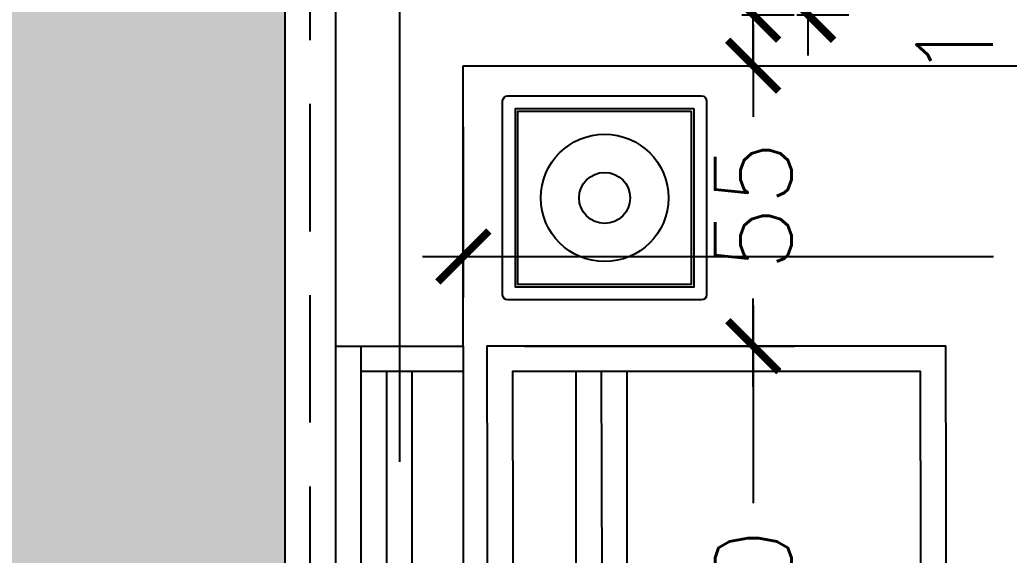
# Model space of a CAD drawing. Header units: centimetres. Extents: x -3744 to 3813, y -6963 to 3597.
# Drawn here: x -1737 to -1542.9, y 2452 to 2557 of the extents above; entities that cross this region are included whole.
import ezdxf

# ---------------------------------------------------------------- set-up
doc = ezdxf.new("R2010")
doc.units = ezdxf.units.CM
doc.header["$LTSCALE"] = 100
doc.header["$MEASUREMENT"] = 0
for name, pattern in [('A0-01 FLOOR PLANS$0$HIDDEN', [0.375, 0.25, -0.125]), ('GRID$0$GRID$0$XREF GRID$0$GRIDS$0$CENTER', [2, 1.25, -0.25, 0.25, -0.25]), ('HIDDEN', [0.375, 0.25, -0.125])]:
    doc.linetypes.add(name, pattern=pattern)
for name, color, linetype in [('A0-01 FLOOR PLANS$0$DIM IN', 1, 'Continuous'), ('A0-01 FLOOR PLANS$0$FURNITURE', 111, 'Continuous'), ('A0-01 FLOOR PLANS$0$HIDDEN -03', 8, 'A0-01 FLOOR PLANS$0$HIDDEN'), ('A0-01 FLOOR PLANS$0$WALL-01', 7, 'Continuous'), ('A0-01 FLOOR PLANS$0$WALL-03', 2, 'Continuous'), ('A0-01 FLOOR PLANS$0$WINDOW', 1, 'Continuous'), ('GRID$0$XREF GRID', 11, 'GRID$0$GRID$0$XREF GRID$0$GRIDS$0$CENTER'), ('SOURROUNDING$0$DIM IN', 1, 'Continuous'), ('SOURROUNDING$0$KERBSTONE', 11, 'Continuous'), ('WALL-01', 7, 'Continuous'), ('WALL-03', 2, 'Continuous')]:
    doc.layers.add(name, color=color, linetype=linetype)
doc.styles.add('A0-01 FLOOR PLANS$0$22', font='romans.shx')
doc.dimstyles.new('A0-01 FLOOR PLANS$0$100', dxfattribs={"dimtxt": 15, "dimasz": 10, "dimexe": 8, "dimexo": 12, "dimgap": 6, "dimtad": 1, "dimdec": 0, "dimzin": 0, "dimdsep": 46, "dimtxsty": 'A0-01 FLOOR PLANS$0$22', "dimblk": 'A0-01 FLOOR PLANS$0$_ARCHTICK', "dimcen": 30, "dimdle": 8, "dimclrd": 1, "dimclre": 1, "dimclrt": 2, "dimadec": 0, "dimazin": 0, "dimtfac": 1, "dimtdec": 0, "dimtmove": 2, "dimatfit": 3, "dimldrblk": 'A0-01 FLOOR PLANS$0$_OBLIQUE', "dimfxl": 100, "dimtolj": 1, "dimtzin": 0, "dimarcsym": 0})

# ---------------------------------------------------------------- blocks, each defined once
blk = doc.blocks.new('A0-01 FLOOR PLANS$0$W06')
at = {"layer": 'A0-01 FLOOR PLANS$0$WINDOW'}
for p, q in [((-2005.000000000026, 2490.000000000005), (-2005.000000000025, 2400.000000000005)), ((-1995.000000000025, 2400.000000000005), (-1995.000000000025, 2490.000000000005)), ((-1990.000000000025, 2400.000000000005), (-1990.000000000025, 2490.000000000005)), ((-1985.000000000025, 2400.000000000005), (-1985.000000000025, 2490.000000000005))]:
    blk.add_line(p, q, dxfattribs=at)
for points in [[(-1985.000000000026, 2495.000000000005), (-2005.000000000026, 2495.000000000005), (-2005.000000000026, 2490.000000000005), (-1985.000000000026, 2490.000000000005)], [(-1985.000000000025, 2400.000000000005), (-2005.000000000025, 2400.000000000005), (-2005.000000000025, 2395.000000000005), (-1985.000000000025, 2395.000000000005)]]:
    blk.add_lwpolyline(points, close=True, dxfattribs=at)
blk = doc.blocks.new('GRID')
at = {"layer": 'GRID$0$XREF GRID'}
blk.add_line((-1767.500000000025, 2960.330839349382, 0.00416170728823173), (-1767.500000000025, 522.762848804533), dxfattribs=at)
blk = doc.blocks.new('A0-01 FLOOR PLANS$0$Fur_Bed_200x100_01')
for p, q in [((-37.11683080671355, -3.335114004238676), (-30.72408660298242, -13.05463467040954)), ((-37.11683080671355, -3.335114004238676), (-23.91053244935028, -10.6784405561948)), ((27.11683080671355, -3.335114004237766), (16.32360224943113, -11.80542306174448)), ((27.11683080671355, -3.335114004237766), (21.0344424322102, -12.92531238173524)), ((-37.11683080671355, -42.65498139173997), (-23.04603275323461, -34.35221944372734)), ((29.99674781673093, -42.65498139173906), (19.48736379903858, -36.25303391913167)), ((29.99674781673093, -42.65498139173906), (24.15566334806499, -35.73462997128354)), ((35, -54.06113065234877), (12.11598378478811, -54.06113065234968)), ((12.95601955670509, -125.0066127317705), (12.59241137899517, -54.06113065234968)), ((17.95601955669781, -175.0066127317705), (17.59241137898789, -54.06113065234968)), ((22.95601955669781, -125.0066127317705), (22.59241137898789, -54.06113065234968)), ((12.95601955670509, -125.0066127317705), (-44.63639182229008, -125.0066127317705)), ((35.36360817770992, -125.0066127317696), (22.95601955669781, -125.0066127317705)), ((-44.63639182229008, -130.0066127317705), (35.36360817770992, -130.0066127317696)), ((12.95601955670509, -135.0066127317705), (-44.63639182229008, -135.0066127317705)), ((12.95601955670509, -175.0066127317705), (12.95601955670509, -135.0066127317705)), ((35.36360817770992, -135.0066127317696), (22.95601955669781, -135.0066127317705)), ((22.95601955669053, -175.0066127317705), (22.95601955669781, -135.0066127317705))]:
    blk.add_line(p, q)
blk.add_lwpolyline([(-50, 0), (-49.63639182229008, -180.0066127317705), (40.36360817770992, -180.0066127317696), (40, 9.094947017729282e-13)], close=True)
blk.add_lwpolyline([(-45, 0), (-44.63639182229008, -175.0066127317705), (35.36360817770992, -175.0066127317696), (35, 9.094947017729282e-13)])
for points in [[(27.11683080671355, -3.335114004237766, -0.05954421792936803), (-37.11683080671355, -3.335114004238676)], [(-37.11683080671355, -42.65498139173997, 0.2487431140689207), (-37.11683080671355, -3.335114004238676)], [(29.99674781673093, -42.65498139173906, -0.1754611214879308), (27.11683080671355, -3.335114004237766)], [(29.99674781673093, -42.65498139173906, 0.07181472152851835), (-37.11683080671355, -42.65498139173997)], [(35, -49.06113065234877), (11.72652682128682, -49.06113065234968, 0.3922270224648896), (-15.28380161533096, -109.3231374980242, 0.2361734195532483), (-45, -70.3783159936138)]]:
    blk.add_lwpolyline(points, format="xyb")
for centre, radius, start, end in [((19.44957337994492, -155.7479276844597), 106.9659670601588, 94.14041348975849, 127.0508879221431), ((32.28034066369037, -98.73292569638761), 49.01194304243475, 114.2938928760221, 201.3899305507733), ((-92.14100788815995, -145.9246891780203), 84.06299227661701, 20.41051116289545, 55.89010863485733)]:
    blk.add_arc(centre, radius, start, end)
blk = doc.blocks.new('A0-01 FLOOR PLANS$0$CT2')
at = {"layer": 'A0-01 FLOOR PLANS$0$FURNITURE'}
blk.add_lwpolyline([(-0.8838834764828789, -0.3661165235162116), (-48.38388347648106, -0.3661165235162116, -0.414213562373095), (-49.63388347648288, 0.8838834764828789), (-49.63388347648652, 48.38388347648288, -0.4142135623731086), (-48.38388347648652, 49.63388347648288), (-0.8838834764828789, 49.63388347648288, -0.414213562373095), (0.3661165235153021, 48.38388347648288), (0.3661165235153021, 0.8838834764837884, -0.4142135623730814)], format="xyb", close=True, dxfattribs=at)
for points in [[(-2.758883476484698, 2.758883476483788), (-46.50888347648288, 2.758883476483788), (-46.50888347648652, 46.50888347648288), (-2.758883476484698, 46.50888347648288)], [(-3.383883476484698, 3.383883476483788), (-45.88388347648288, 3.383883476483788), (-45.88388347648652, 45.88388347648288), (-3.383883476484698, 45.88388347648288)]]:
    blk.add_lwpolyline(points, close=True, dxfattribs=at)
for radius in [15.62499999999965, 6.249999999999859]:
    blk.add_circle((-24.63388347648652, 24.63388347648379), radius, dxfattribs=at)
blk = doc.blocks.new('A0-01 FLOOR PLANS$0$_ARCHTICK')
at = {"color": 0, "linetype": 'ByBlock', "const_width": 0.15}
blk.add_lwpolyline([(-0.5, -0.5), (0.5, 0.5)], dxfattribs=at)
blk = doc.blocks.new('*D1955')
at = {"layer": 'A0-01 FLOOR PLANS$0$DIM IN', "color": 1, "lineweight": -2, "transparency": 16777216}
for p, q in [((-1520, 2521.000000000005), (-1520, 2467.566535058917)), ((-1755, 2501.000000000005), (-1755, 2467.566535058917)), ((-1763, 2475.566535058917), (-1651.004350783502, 2475.566535058917)), ((-1512, 2475.566535058917), (-1600.432922212074, 2475.566535058917))]:
    blk.add_line(p, q, dxfattribs=at)
at = {"layer": 'Defpoints', "color": 0, "transparency": 16777216}
for p in [(-1520, 2533.000000000005), (-1755, 2513.000000000005), (-1755, 2475.566535058917)]:
    blk.add_point(p, dxfattribs=at)
at = {"layer": 'A0-01 FLOOR PLANS$0$DIM IN', "color": 1, "lineweight": -2, "transparency": 16777216, "xscale": 10, "yscale": 10, "zscale": 10, "rotation": 180}
blk.add_blockref('A0-01 FLOOR PLANS$0$_ARCHTICK', (-1755, 2475.566535058917), dxfattribs=at)
at = {"layer": 'A0-01 FLOOR PLANS$0$DIM IN', "color": 1, "lineweight": -2, "transparency": 16777216, "xscale": 10, "yscale": 10, "zscale": 10}
blk.add_blockref('A0-01 FLOOR PLANS$0$_ARCHTICK', (-1520, 2475.566535058917), dxfattribs=at)
at = {"layer": 'A0-01 FLOOR PLANS$0$DIM IN', "color": 2, "transparency": 16777216, "insert": (-1625.718636497788, 2476.261921003868), "char_height": 15, "attachment_point": 5, "style": 'A0-01 FLOOR PLANS$0$22'}
blk.add_mtext('\\A1;235', dxfattribs=at)
blk = doc.blocks.new('A0-01 FLOOR PLANS$0$_OBLIQUE')
at = {"color": 0, "linetype": 'ByBlock'}
blk.add_line((-0.5, -0.5), (0.5, 0.5), dxfattribs=at)
blk = doc.blocks.new('*D2047')
at = {"layer": 'A0-01 FLOOR PLANS$0$DIM IN', "color": 1, "lineweight": -2, "transparency": 16777216}
for p, q in [((-1698.13164763481, 2466.000000000006), (-1698.13164763481, 2427.220898446063)), ((-1743.000000000001, 2458.000000000006), (-1690.13164763481, 2458.000000000006)), ((-1698.13164763481, 2350.000000000006), (-1698.13164763481, 2378.792327017491)), ((-1743.000000000001, 2358.000000000006), (-1690.13164763481, 2358.000000000006))]:
    blk.add_line(p, q, dxfattribs=at)
at = {"layer": 'Defpoints', "color": 0, "transparency": 16777216}
for p in [(-1755.000000000001, 2458.000000000006), (-1698.13164763481, 2458.000000000006), (-1755.000000000001, 2358.000000000006)]:
    blk.add_point(p, dxfattribs=at)
at = {"layer": 'A0-01 FLOOR PLANS$0$DIM IN', "color": 1, "lineweight": -2, "transparency": 16777216, "xscale": 10, "yscale": 10, "zscale": 10}
for p, rotation in [((-1698.13164763481, 2458.000000000006), 90), ((-1698.13164763481, 2358.000000000006), 270)]:
    blk.add_blockref('A0-01 FLOOR PLANS$0$_ARCHTICK', p, dxfattribs=dict(at, rotation=rotation))
at = {"layer": 'A0-01 FLOOR PLANS$0$DIM IN', "color": 2, "transparency": 16777216, "insert": (-1698.131647634792, 2403.006612731777), "char_height": 15, "attachment_point": 5, "rotation": 90, "style": 'A0-01 FLOOR PLANS$0$22'}
blk.add_mtext('\\A1;100', dxfattribs=at)
blk = doc.blocks.new('*D2048')
at = {"layer": 'A0-01 FLOOR PLANS$0$DIM IN', "color": 1, "lineweight": -2, "transparency": 16777216}
for p, q in [((-1698.131647634814, 2521.000000000007), (-1698.131647634814, 2503.642857142865)), ((-1700.357708506831, 2513.000000000007), (-1690.131647634814, 2513.000000000007)), ((-1698.131647634814, 2450.000000000006), (-1698.131647634814, 2467.35714285715)), ((-1743.000000000001, 2458.000000000006), (-1690.131647634814, 2458.000000000006))]:
    blk.add_line(p, q, dxfattribs=at)
at = {"layer": 'Defpoints', "color": 0, "transparency": 16777216}
for p in [(-1712.357708506831, 2513.000000000007), (-1698.131647634814, 2513.000000000007), (-1755.000000000001, 2458.000000000006)]:
    blk.add_point(p, dxfattribs=at)
at = {"layer": 'A0-01 FLOOR PLANS$0$DIM IN', "color": 1, "lineweight": -2, "transparency": 16777216, "xscale": 10, "yscale": 10, "zscale": 10}
for p, rotation in [((-1698.131647634814, 2513.000000000007), 90), ((-1698.131647634814, 2458.000000000006), 270)]:
    blk.add_blockref('A0-01 FLOOR PLANS$0$_ARCHTICK', p, dxfattribs=dict(at, rotation=rotation))
at = {"layer": 'A0-01 FLOOR PLANS$0$DIM IN', "color": 2, "transparency": 16777216, "insert": (-1698.131647634795, 2485.500000000007), "char_height": 15, "attachment_point": 5, "rotation": 90, "style": 'A0-01 FLOOR PLANS$0$22'}
blk.add_mtext('\\A1;55', dxfattribs=at)
blk = doc.blocks.new('*D2049')
at = {"layer": 'A0-01 FLOOR PLANS$0$DIM IN', "color": 1, "lineweight": -2, "transparency": 16777216}
for p, q in [((-1698.131647634816, 2523.000000000007), (-1698.131647634816, 2533.000000000007)), ((-1700.357708506831, 2523.000000000007), (-1690.131647634816, 2523.000000000007)), ((-1698.131647634816, 2513.000000000007), (-1698.131647634816, 2523.000000000007)), ((-1700.357708506831, 2513.000000000007), (-1690.131647634816, 2513.000000000007)), ((-1698.131647634816, 2513.000000000007), (-1698.131647634816, 2503.000000000007))]:
    blk.add_line(p, q, dxfattribs=at)
at = {"layer": 'Defpoints', "color": 0, "transparency": 16777216}
for p in [(-1712.357708506831, 2523.000000000007), (-1698.131647634816, 2523.000000000007), (-1712.357708506831, 2513.000000000007)]:
    blk.add_point(p, dxfattribs=at)
at = {"layer": 'A0-01 FLOOR PLANS$0$DIM IN', "color": 1, "lineweight": -2, "transparency": 16777216, "xscale": 10, "yscale": 10, "zscale": 10}
for p, rotation in [((-1698.131647634816, 2523.000000000007), 270), ((-1698.131647634816, 2513.000000000007), 90)]:
    blk.add_blockref('A0-01 FLOOR PLANS$0$_ARCHTICK', p, dxfattribs=dict(at, rotation=rotation))
at = {"layer": 'A0-01 FLOOR PLANS$0$DIM IN', "color": 2, "transparency": 16777216, "insert": (-1658.631647634784, 2522.928072787323), "char_height": 15, "attachment_point": 5, "rotation": 90, "style": 'A0-01 FLOOR PLANS$0$22'}
blk.add_mtext('\\A1;10', dxfattribs=at)
blk = doc.blocks.new('*D2050')
at = {"layer": 'A0-01 FLOOR PLANS$0$DIM IN', "color": 1, "lineweight": -2, "transparency": 16777216}
for p, q in [((-1687.378761842529, 2515.000000000007), (-1687.378761842529, 2581.000000000006)), ((-1689.604822714541, 2573.000000000006), (-1679.378761842529, 2573.000000000006)), ((-1689.604822714541, 2523.000000000007), (-1679.378761842529, 2523.000000000007))]:
    blk.add_line(p, q, dxfattribs=at)
at = {"layer": 'Defpoints', "color": 0, "transparency": 16777216}
for p in [(-1701.604822714541, 2573.000000000006), (-1687.378761842529, 2573.000000000006), (-1701.604822714541, 2523.000000000007)]:
    blk.add_point(p, dxfattribs=at)
at = {"layer": 'A0-01 FLOOR PLANS$0$DIM IN', "color": 1, "lineweight": -2, "transparency": 16777216, "xscale": 10, "yscale": 10, "zscale": 10}
for p, rotation in [((-1687.378761842529, 2573.000000000006), 90), ((-1687.378761842529, 2523.000000000007), 270)]:
    blk.add_blockref('A0-01 FLOOR PLANS$0$_ARCHTICK', p, dxfattribs=dict(at, rotation=rotation))
at = {"layer": 'A0-01 FLOOR PLANS$0$DIM IN', "color": 2, "transparency": 16777216, "insert": (-1700.878761842527, 2548.000000000007), "char_height": 15, "attachment_point": 5, "rotation": 90, "style": 'A0-01 FLOOR PLANS$0$22'}
blk.add_mtext('\\A1;50', dxfattribs=at)
blk = doc.blocks.new('A0-01 FLOOR PLANS')
at = {"layer": 'A0-01 FLOOR PLANS$0$HIDDEN -03'}
blk.add_line((-1784.999999999996, 793.0000000000055), (-1785, 2713.000000000005), dxfattribs=at)
at = {"layer": 'A0-01 FLOOR PLANS$0$WALL-01'}
for p, q in [((-1780, 2458.000000000005), (-1780, 2573.000000000005)), ((-1755, 2513.000000000005), (-1616.930208017069, 2513.000000000002)), ((-1755, 2458.000000000005), (-1755, 2513.000000000005)), ((-1780, 2458.000000000005), (-1755, 2458.000000000005))]:
    blk.add_line(p, q, dxfattribs=at)
at = {"layer": 'A0-01 FLOOR PLANS$0$WALL-03'}
blk.add_line((-1780, 2358.000000000005), (-1780, 2458.000000000005), dxfattribs=at)
at = {"layer": 'A0-01 FLOOR PLANS$0$FURNITURE', "xscale": 0.8000000000000311, "yscale": 0.8000000000000311, "zscale": 0.8000000000000311, "rotation": 90}
blk.add_blockref('A0-01 FLOOR PLANS$0$CT2', (-1707.569894164711, 2506.783165056894), dxfattribs=at)
at = {"layer": 'A0-01 FLOOR PLANS$0$FURNITURE', "rotation": 180}
blk.add_blockref('A0-01 FLOOR PLANS$0$Fur_Bed_200x100_01', (-1710, 2278.000000000006), dxfattribs=at)
at = {"layer": 'A0-01 FLOOR PLANS$0$WALL-01'}
blk.add_blockref('GRID', (0, 0), dxfattribs=at)
at = {"layer": 'A0-01 FLOOR PLANS$0$WINDOW', "xscale": -1}
blk.add_blockref('A0-01 FLOOR PLANS$0$W06', (-3760.000000000025, -37), dxfattribs=at)
at = {"layer": 'A0-01 FLOOR PLANS$0$DIM IN'}
dim = blk.add_linear_dim(base=(-1687.378761842529, 2573.000000000006), p1=(-1701.60482271454, 2523.000000000006), p2=(-1701.60482271454, 2573.000000000005), angle=90, dimstyle='A0-01 FLOOR PLANS$0$100', override={"dimfxl": 0.075}, dxfattribs=at)
dim.commit()
dim.dimension.update_dxf_attribs({"geometry": '*D2050', "text_midpoint": (-1700.878761842527, 2548.000000000007)})
for base, p1, p2, picture, middle in [((-1698.131647634816, 2523.000000000007), (-1712.35770850683, 2513.000000000006), (-1712.35770850683, 2523.000000000006), '*D2049', (-1658.631647634784, 2522.928072787323)), ((-1698.131647634814, 2513.000000000007), (-1755, 2458.000000000005), (-1712.35770850683, 2513.000000000006), '*D2048', (-1698.131647634795, 2485.500000000007)), ((-1698.13164763481, 2458.000000000006), (-1755, 2358.000000000005), (-1755, 2458.000000000005), '*D2047', (-1698.131647634792, 2403.006612731777))]:
    dim = blk.add_linear_dim(base=base, p1=p1, p2=p2, angle=90, dimstyle='A0-01 FLOOR PLANS$0$100', override={"dimfxl": 0.075}, dxfattribs=at)
    dim.commit()
    dim.dimension.update_dxf_attribs({"geometry": picture, "text_midpoint": middle, "dimtype": 128})
dim = blk.add_linear_dim(base=(-1755, 2475.566535058917), p1=(-1520, 2533.000000000005), p2=(-1755, 2513.000000000005), dimstyle='A0-01 FLOOR PLANS$0$100', override={"dimfxl": 0.075}, dxfattribs=at)
dim.commit()
dim.dimension.update_dxf_attribs({"geometry": '*D1955', "text_midpoint": (-1625.718636497788, 2476.261921003868), "dimtype": 128})
blk = doc.blocks.new('SOURROUNDING')
at = {"layer": 'SOURROUNDING$0$KERBSTONE', "lineweight": 13}
h = blk.add_hatch(dxfattribs=at)
h.set_pattern_fill('AR-HBONE', color=252, scale=5, angle=90)
h.set_pattern_definition([(135, (0, 0), (-28.2842712474619, 1.731912112470987e-15), [60, -20]), (225, (-14.142135625, 14.142135625), (-28.2842712474619, 3.9523581617213e-15), [60, -20])])
h.paths.add_polyline_path([(-174.9999999999995, 1001.388733368148), (-180.2372202335287, 999.4018025608985), (-174.9999999999998, 1003.262964355024), (-174.9999999999975, 1910.06746708433), (-189.1883495621125, 1904.684598388356), (-174.9999999999975, 1915.145016474309), (-174.9999999999975, 1965.254414543792), (-177.7862639594871, 1965.570847487486), (-174.9999999999973, 1966.160834471921), (-174.9999999999961, 2515.31407094349), (-190.9484910254077, 2509.26342828679), (-174.9999999999961, 2521.021517783776), (-174.9999999999959, 2569.633347105632), (-179.5464054227816, 2570.14967738592), (-174.9999999999961, 2571.112371539958), (-174.9999999999957, 2808.000000000006), (-890.000000000025, 2808.000000000006), (-890.000000000025, 3028), (-1810.000000000075, 3028), (-1810.000000000024, 2511.189775922623), (-1925.000000000019, 2511.189775922612), (-1925.00000000004, 1979.719852353628), (-1810.000000000056, 1979.719852353628), (-1809.999999999347, 775.0000000018035), (-3028, 775.0000000018031), (-3028, 650.0000000018035), (-2728, 650.0000000018035), (-2447.999999999999, 650.000000001804), (-2428, 650.0000000018035), (-1382.065571825893, 650.0000000018035), (-1382.065571825892, 25.00000000000011), (-1257.585336144932, 25.00000000000011), (-1257.065571825896, 25.00000000316902), (-857.0655718258947, 24.99999999999989), (-732.0659801441941, 25), (-732.065571825893, 667.9999999999965), (-175.0000000000002, 668.000000000032)])
h.paths.add_polyline_path([(-1685, 828.0000000000057), (-1685, 2748.000000000005), (-1220, 2748.000000000005), (-1220, 2193.000000000006), (-890, 2193.000000000006), (-890, 2683.000000000005), (-300, 2683.000000000006), (-300, 788.0000000000057), (-589.9999999999995, 788.0000000000057), (-589.9999999999997, 793.0000000000057), (-817, 793.0000000000055), (-817, 713.0000000000298), (-1286.116348528466, 712.9999999999948), (-1287.5, 828.0000000000058)], flags=16)
h.paths.add_polyline_path([(-1798.226780842823, 1621.662886067414), (-1726.107733223775, 1621.662886067414), (-1726.107733223775, 1641.162886067414), (-1798.226780842823, 1641.162886067414)], flags=16)
h.paths.add_polyline_path([(-1563.971165272614, 2964.650889992762), (-999.200087509995, 2964.650889992762), (-999.200087509995, 3018.338407045968), (-1563.971165272614, 3018.338407045968)], flags=16)
at = {"color": 6}
blk.add_lwpolyline([(-300, 2683.000000000005), (-890, 2683.000000000005), (-890, 2193.000000000006), (-1220, 2193.000000000006), (-1220, 2748.000000000005), (-1685, 2748.000000000005), (-1685, 828.0000000000057), (-890, 828.0000000000059), (-890, 793.0000000000055), (-589.9999999999995, 793.0000000000057), (-589.9999999999995, 788.0000000000057), (-300, 788.0000000000057)], close=True, dxfattribs=at)
at = {"layer": 'SOURROUNDING$0$DIM IN'}
blk.add_blockref('A0-01 FLOOR PLANS', (105, 35.00000000000091), dxfattribs=at)

msp = doc.modelspace()

# ---------------------------------------------------------------- linework, layer by layer
at = {"layer": 'WALL-01', "linetype": 'HIDDEN'}
msp.add_lwpolyline([(-300, 2683.000000000005), (-890, 2683.000000000005), (-890, 2193.000000000006), (-1220, 2193.000000000006), (-1220, 2748.000000000005), (-1685, 2748.000000000005), (-1685, 828.0000000000055), (-890, 828.0000000000059), (-890, 793.0000000000055), (-589.9999999999995, 793.0000000000055), (-589.9999999999995, 788.0000000000055), (-300, 788.0000000000055)], close=True, dxfattribs=at)

# ---------------------------------------------------------------- block references
at = {"layer": 'WALL-03'}
msp.add_blockref('SOURROUNDING', (0, 0), dxfattribs=at)

doc.saveas('drawing.dxf')
